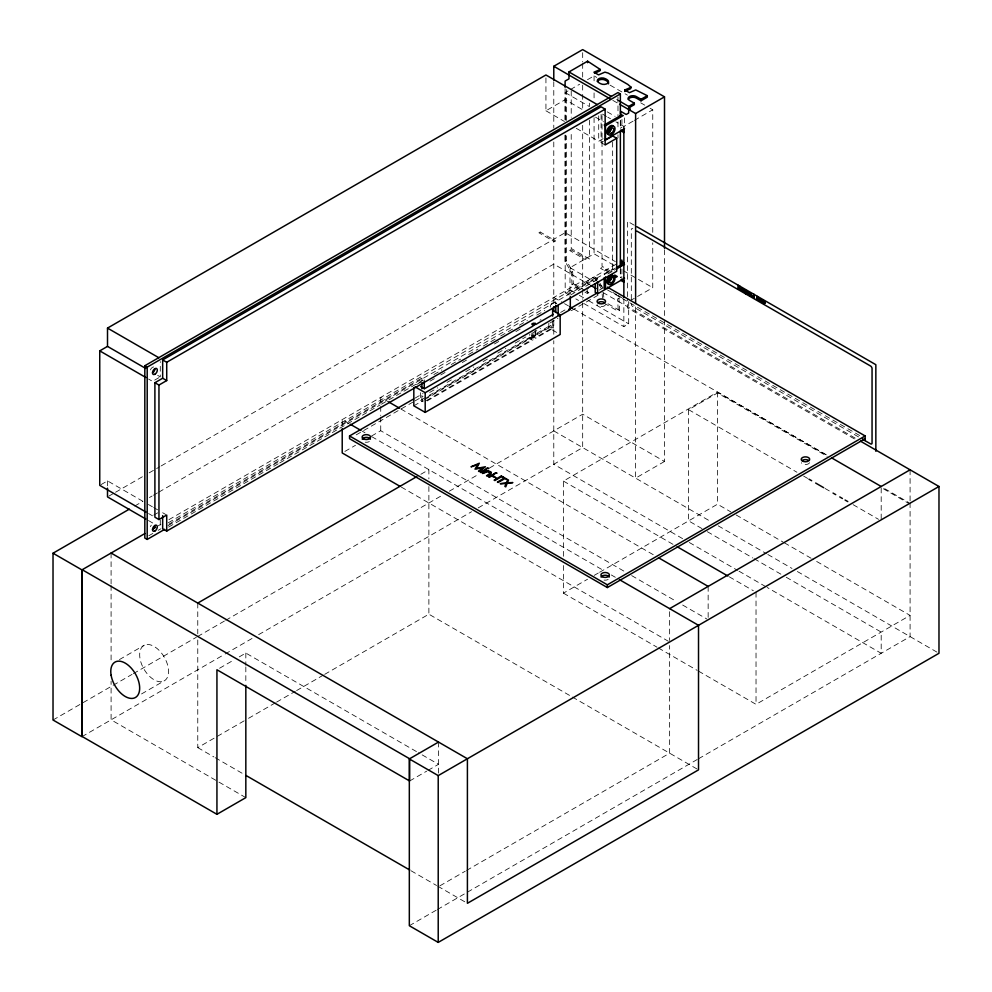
<?xml version="1.0" encoding="UTF-8"?>
<svg xmlns="http://www.w3.org/2000/svg" width="992" height="992" viewBox="0 0 992 992"><rect width="100%" height="100%" fill="white"/><g stroke="black" fill="none" stroke-linecap="round" stroke-linejoin="round"><path stroke-width="0.74" stroke-dasharray="4.96 3.72" d="M426.634 397.668L529.108 338.508L529.864 334.13M426.362 400.582L531.489 339.884L532.245 333.969M533.51 335.978L549.506 326.74L550.262 325.426L552.643 326.802L551.887 328.116L535.891 337.354L532.741 335.532M579.737 289.081L572.012 284.617L573.314 283.737L572.644 271.523L566.407 260.735L566.407 135.83M584.896 292.057L587.462 293.545L588.764 292.665L588.318 287.048M604.116 303.155L618.289 311.339L619.578 310.446L618.909 298.232M565.18 120.292L565.18 92.578L569.123 90.297M570.437 89.54L579.626 84.233M587.5 79.682L594.072 75.888L596.738 77.438M545.935 77.946L545.935 110.782L565.204 99.659L582.354 109.566M158.993 377.605L152.52 381.35L148.564 379.056M620.632 127.956L621.934 127.199M633.057 121.148L623.856 126.455L615.858 121.83M634.359 120.392L652.748 109.777L652.748 233.542M576.29 128.303L598.709 141.248L603.855 138.285M601.09 114.266L601.09 142.625L603.669 141.137M101.035 484.617L107.508 480.884L143.133 501.444M108.847 496.124L114.216 493.024M115.568 492.255L142.402 476.755M149.122 472.874L159.861 466.686M161.2 465.905L565.204 232.661L615.338 261.603M134.701 506.056L142.724 501.419M149.42 497.55L152.098 496.012M153.438 495.231L157.455 492.912M158.794 492.144L553.784 264.095L589.384 284.654M572.012 284.617L571.342 272.279L565.105 261.479L566.407 260.735M569.185 295.033L565.18 292.727L569.991 289.949L569.991 267.704L594.072 253.816L615.412 266.129M571.342 272.279L572.644 271.523M153.81 515.084L157.703 512.839M158.224 525.822L160.902 524.284M168.938 519.647L582.676 280.773M168.342 522.722L617.979 263.128M148.837 535.73L152.842 533.423M158.199 530.323L160.878 528.786M168.913 524.148L421.885 378.088L424.266 379.465M595.225 278.008L567.932 293.768L570.313 295.145L597.606 279.384L595.225 278.008L595.225 280.897M168.02 525.648L612.647 268.956L614.68 270.122M593.03 277.599L595.919 279.273L597.234 278.516L599.304 282.125M615.586 268.001L604.178 274.586L605.48 275.342L615.648 269.477M168.615 527.062L278.368 463.698M279.707 462.929L380.097 404.959M381.436 404.19L422.927 380.234M416.504 384.586L424.514 379.961M433.876 374.554L441.886 369.929M451.248 364.523L460.598 359.129M468.621 354.504L477.97 349.097M483.315 346.01L495.343 339.066M500.687 335.978L512.715 329.034M519.399 325.178L527.422 320.552M536.771 315.146L544.794 310.521M430.044 381.151L435.401 378.051M440.77 374.951L446.14 371.851M462.235 362.564L467.604 359.464M494.438 343.976L499.794 340.876M515.902 331.576L521.259 328.476M540.008 320.193L541.012 319.61M620.632 277.5L621.934 276.756M560.654 312.418L567.932 308.214M599.242 290.135L603.26 287.829M414.991 398.164L423.014 393.539M356.215 434.856L413.664 401.686M414.991 400.917L423.014 396.292M429.685 392.435L437.708 387.81M447.057 382.404L453.728 378.56M465.756 371.616L473.767 366.99M483.116 361.584L488.461 358.496M497.81 353.102L505.833 348.477M515.183 343.083L525.872 336.908M532.543 333.052L540.566 328.426M549.915 323.02L557.926 318.395M571.28 310.682L598.002 295.256M420.645 392.683L420.645 400.309L529.306 337.578L533.101 339.772L533.101 333.659M531.886 333.039L531.886 336.09L549.556 325.897L553.35 328.079L553.35 320.441M413.825 405.827L423.187 400.433M424.514 399.664L548.799 327.906L560.17 334.478M427.13 400.954L533.101 339.772M531.886 336.09L535.68 338.284L553.35 328.079M344.869 451.434L355.496 445.296M371.442 436.096L380.73 430.726L624.96 571.727M620.112 297.55L617.607 298.989L618.289 311.339M630.007 300.812L652.748 287.692L652.748 242.817M583.854 303.515L623.856 326.604L628.68 323.826L628.68 301.593M420.868 474.275L428.879 469.65L428.879 478.876M119.412 659.593L144.361 645.184M53.022 720.006L132.023 674.399M133.362 673.63L196.292 637.298M197.631 636.517L224.403 621.066M225.742 620.285L442.643 495.058M449.339 491.189L478.801 474.188M489.515 468.001L582.676 414.222L664.504 461.466L664.504 319.325M141.534 693.941L163.866 681.058A20.423 11.792 60 0 0 158.46 649.735A20.423 11.792 60 0 0 140.008 658.576A20.423 11.792 60 0 0 163.866 681.058M81.914 736.684L223.832 654.745M225.172 653.976L253.295 637.744M258.652 634.644L471.535 511.736M478.231 507.867L582.676 447.578L582.676 300.861M219.567 668.236L234.013 659.891M239.27 656.865L245.83 653.071L417.099 751.948M563.431 556.301L563.431 481.083L717.489 392.125L827.167 455.452M701.976 528.6L688.609 520.887L688.609 409.684L717.489 393.006L827.167 456.32M664.504 461.466L635.612 478.144L635.612 305.102M197.768 639.989L197.768 747.633L247.194 719.088M248.533 718.32L275.243 702.894M276.582 702.125L295.294 691.325M296.62 690.556L323.342 675.13M324.682 674.349L428.879 614.197L571.082 696.285M563.431 565.514L563.431 593.154L587.549 579.229M594.245 575.36L598.263 573.041M599.602 572.272L717.489 504.209L730.868 511.922M409.622 780.989L426.696 771.144M428.011 770.375L438.514 764.311L418.438 752.73M439.853 885.856L465.236 871.199M466.562 870.43L669.637 753.188L669.637 645.544M698.517 671.138L756.028 704.345L910.086 615.4L812.448 559.029M409.324 925.722L436.108 910.259M437.447 909.49L697.202 759.525M698.542 758.744L910.086 636.616L910.086 502.25M610.068 85.138L627.415 95.145M640.745 102.846L644.75 105.152M650.082 108.227L652.748 109.777M616.702 99.522L619.38 101.06M612.808 100.366L618.177 103.453M607.265 111.86L615.102 116.386M565.18 92.578L589.186 106.429M602.516 114.13L606.521 116.436M607.86 117.217L610.526 118.755M595.547 117.18L603.458 121.743M545.935 110.782L564.411 121.446M601.09 142.625L605.145 144.956M634.223 225.196L627.514 221.315L627.514 297.092M623.41 270.754L652.748 287.692M611.184 271.548L602.032 266.265L602.032 113.472M609.584 272.068L601.859 267.604L600.544 268.361L608.27 272.825M597.234 278.516L594.332 276.842L586.793 281.195L586.793 285.051M569.991 267.704L593.997 281.567M599.329 284.654L601.995 286.192M612.672 292.355L616.677 294.661M618.004 295.43L622.009 297.736M607.352 289.862L861.155 436.393M858.539 436.914L632.809 306.59A2.12 1.228 60 0 1 631.309 303.998M602.801 292.404L856.418 438.824M854.372 438.886L627.514 307.917L627.514 298.642M573.314 283.737L584.908 290.433M586.185 291.177L588.764 292.665M607.997 303.763L619.578 310.446M569.991 289.949L573.996 292.256M579.328 295.343L587.326 299.956M588.665 300.725L628.68 323.826M575.844 298.89L578.51 300.427M553.784 297.464L563.171 302.882M564.51 303.651L568.54 305.982M573.909 309.082L827.526 455.502M884.678 488.659L908.746 502.547M883.339 488.758L908.746 503.428M554.416 302.002L556.797 303.378A3.918 2.257 -60 0 0 555.408 303.75M549.506 326.74L551.887 328.116M688.609 409.684L796.936 472.229M803.632 476.098L807.637 478.404M825.022 488.448L831.718 492.305M853.108 504.668L878.528 519.337M529.864 337.206L532.245 338.57M529.108 338.508L531.489 339.884M736.213 515.009L783.035 542.041M784.362 542.81L811.121 558.26M553.784 430.9L711.487 521.953M718.196 525.822L766.506 553.71M767.845 554.491L792 568.428M797.37 571.528L938.978 653.294M707.333 531.7L752.804 557.95M754.143 558.719L780.89 574.17M786.234 577.257L881.194 632.078L881.194 653.294L767.138 587.438M682.595 538.631L553.784 464.256L553.784 340.702M689.316 542.5L737.614 570.388M738.966 571.169L765.799 586.669M563.431 481.083L673.109 544.397M729.281 576.823L753.35 590.724M422.642 399.974L421.885 399.54L421.885 393.415M420.645 400.309L423.175 401.772M388.79 402.008L380.73 397.37L380.73 404.947M400.867 408.989L654.484 555.408M631.668 575.596L675.949 601.164M682.657 605.033L706.812 618.983M348.924 423.472L342.215 419.604L342.215 427.192M362.34 431.222L365.031 432.772M371.74 436.654L603.88 570.673M611.32 574.976L615.35 577.294M401.252 487.047L668.298 641.229M563.431 593.154L657.051 647.206M658.39 647.974L697.178 670.369M157.641 375.336L160.282 376.861L160.282 361.609M572.421 697.066L697.215 769.11M148.416 504.494L152.371 506.776M153.686 507.544L157.641 509.826M162.663 512.728L165.701 514.476M148.564 513.546L152.52 515.828M148.416 520.515L153.686 523.565M197.768 747.633L213.863 756.921M215.202 757.702L244.714 774.74M411.06 870.778L436.554 885.484M437.894 886.265L464.777 901.79M245.83 797.63L111.092 719.832L111.092 681.231M599.999 283.315L603.458 289.317M595.919 279.273L598.002 282.869M598.697 284.072L602.156 290.073M603.458 293.099L603.793 297.315M602.156 293.917L602.491 298.17M587.016 287.878L587.462 293.545M910.086 469.811L910.086 501.208M881.194 487.99L881.194 519.386M756.028 592.274L756.028 704.345M717.489 392.125L717.489 504.209M708.152 586.396L708.152 618.239M669.637 611.667L669.637 640.485M664.504 249.798L664.504 317.787M631.309 299.348L631.309 229.623A2.12 1.228 60 0 1 632.809 228.755M624.538 117.887L624.538 125.612M623.856 298.89L623.856 326.604M621.934 119.424L621.934 127.162M621.934 268.981L621.934 279.508M620.36 120.181L620.36 129.444M620.36 268.348L620.36 277.611M620.322 120.95L620.322 128.662M620.322 269.117L620.322 276.83M617.979 97.191L617.979 115.717M617.979 121.892L617.979 129.605M617.979 134.763L617.979 137.863M612.647 142.141L612.647 268.956M598.709 115.878L598.709 141.248M594.072 75.888L594.072 83.626M594.072 92.913L594.072 100.651M594.072 117.664L594.072 253.816M589.508 103.156L589.508 106.243M589.508 120.131L589.508 259.036L571.218 248.484L571.218 131.18M588.095 280.451L588.095 284.233M582.676 52.688L582.676 61.963M582.676 63.5L582.676 77.413M582.676 85.138L582.676 92.864M582.676 94.401L582.676 109.852M582.676 125.302L582.676 289.069M582.676 290.048L582.676 299.311M571.218 91.053L571.218 117.292M566.407 89.578L566.407 120.416M565.204 135.222L565.18 292.727M565.105 88.784L565.105 119.623M565.105 135.048L565.105 261.479M553.784 81.728L553.784 128.08M553.784 141.98L553.784 305.796M553.784 320.627L553.784 335.147M552.643 320.714L552.643 326.802M548.799 323.355L548.799 327.906M535.68 330.646L535.68 338.284M535.122 330.758L535.122 336.908M438.514 742.078L438.514 774.368M428.879 486.564L428.879 614.197M421.885 378.088L421.885 381.151M380.73 406.46L380.73 415.561M380.73 417.074L380.73 430.726M245.83 653.071L245.83 665.372M245.83 666.909L245.83 683.823M197.768 603.074L197.768 633.838M160.282 520.093L160.282 527.372M111.092 553.04L111.092 583.928M111.092 585.478L111.092 662.693M107.508 480.884L107.508 486.7M150.437 369.892A3.41 1.972 -60 0 1 153.723 366.978M150.437 526.678A3.41 1.972 -60 0 1 151.317 525.152M550.262 307.173A3.918 2.257 -60 0 1 553.028 302.374A3.918 2.257 -60 0 1 555.793 303.974M809.559 462.694A4.241 2.455 0 0 1 805.454 464.516A4.241 2.455 0 0 1 801.35 462.694M608.158 579.44A4.241 2.455 0 0 1 604.054 580.072M369.334 441.552A4.241 2.455 0 0 1 365.23 442.184M605.405 304.792A4.241 2.455 0 0 1 601.301 306.615A4.241 2.455 0 0 1 597.196 304.792M540.218 232.029L538.916 232.785L554.367 241.701L555.681 240.944L540.218 232.029M571.032 249.823L569.73 250.567L585.181 259.495L586.495 258.738L571.032 249.823"/><path stroke-width="1.49" d="M565.105 87.246L565.105 81.084L568.962 78.852L568.962 71.957L587.599 61.194L600.321 69.49L599.85 70.866L594.53 73.371M600.321 69.49L593.948 72.205L598.573 74.871L604.922 72.143L608.27 73.123L627.787 84.394L631.135 87.271L630.664 88.66L625.344 91.165M553.784 80.178L553.784 66.278L582.676 49.6L664.504 96.844L664.504 248.26M145.774 368.478L107.508 346.394L107.508 328.092L545.935 74.97L597.395 104.668M145.923 512.021L99.746 485.361L99.746 350.87L107.508 346.394M164.598 529.381L147.2 539.425L144.82 538.048L144.82 365.738L617.979 92.566L620.36 93.942L620.36 117.093M624.774 91.5L624.774 89.987L631.135 87.271M144.82 365.738L147.2 367.114L620.36 93.942M166.718 531.08L166.718 515.059L158.956 519.548L154.901 517.204L154.901 382.714L162.663 378.237L162.663 359.935L601.09 106.814L605.145 109.145L605.145 144.956L616.702 138.285L616.702 271.287L166.718 531.08L162.663 528.748L162.663 515.642M162.663 359.935L166.718 362.278L605.145 109.145M619.38 101.06L628.668 106.429L634.322 103.156L634.322 104.668L629.97 107.173L629.97 109.74M634.322 103.156L629.511 100.39A4.737 2.74 0 0 1 629.511 96.509A4.737 2.74 0 0 1 636.219 96.509L641.03 99.287L647.305 95.666L647.305 97.166L641.03 100.8L636.219 98.022A4.737 2.74 0 0 0 628.283 99.25M628.668 106.429L628.668 113.051L626.175 114.477L620.632 111.278L620.632 114.03L621.934 114.787L604.178 125.042L605.48 125.798L623.274 115.518M154.901 382.714L158.956 385.057L166.718 380.568L166.718 362.278M619.516 104.234L635.612 113.522L664.504 96.844M624.538 128.712L605.48 139.711L605.48 125.798M604.946 140.393L612.647 135.954L616.702 138.285M144.844 533.56L81.914 569.892L81.914 736.684L53.022 720.006L53.022 553.214L129.344 509.144M152.88 528.922L155.558 527.372M616.863 267.27L621.934 264.331L620.632 263.587L620.632 260.822L621.934 260.078L621.934 262.83L624.538 264.331L616.912 268.733M620.632 263.587L621.934 262.83M532.245 324.744L535.122 323.082M533.101 326.021L424.44 388.752L420.645 386.57M553.35 314.34L535.68 324.533L533.15 323.082M865.16 438.712L607.352 587.549L349.544 438.712L349.544 435.959L413.664 398.945M568.614 309.479L596.663 293.285M415.09 386.855L425.196 392.696L560.17 314.774L560.17 334.478L425.196 412.399L413.825 405.827L413.825 387.649M559.389 315.902L570.313 309.591L570.313 296.596M595.225 283.786L595.225 292.454L597.606 293.83L624.538 278.256M197.768 603.074L416.863 476.582M349.544 435.959L607.352 584.809L865.16 435.959L865.16 440.51L862.631 439.047M216.938 814.308L216.938 669.749L409.622 780.989L409.622 758.756L82.2 569.718L82.2 736.523L216.938 814.308L245.83 797.63L245.83 685.36M860.436 441.142L938.978 486.489L938.978 653.294L438.216 942.4L409.324 925.722L409.324 758.93L438.514 742.078M669.637 608.642L910.086 469.811M409.324 758.93L438.216 775.608L938.978 486.489M739.685 286.192L738.519 286.775L738.519 285.51M740.069 286.415L738.68 287.11L740.181 289.825L738.519 287.308L738.222 288.697L738.222 285.349M647.305 95.666L635.736 89.937L629.399 92.665L624.774 89.987M568.962 71.957L611.419 96.472M553.784 66.278L610.13 98.816M621.934 129.964L624.092 131.204M620.632 130.708L623.856 132.581M636.914 226.746L875.849 364.696L875.849 451.286M756.871 298.046L757.876 298.617L757.38 297.116L756.288 299.125M756.747 298.282L758.768 300.564L757.417 296.422M636.814 231.074L870.554 366.011A2.12 1.228 60 0 1 872.055 368.615L872.055 442.99A2.12 1.228 60 0 1 870.554 443.858L862.544 439.233M620.632 260.822L623.856 262.694M614.73 275.044L617.309 276.532L615.995 277.289L613.428 275.801M624.092 280.748L621.934 279.508L620.632 280.265L623.856 282.125M607.352 287.11L865.16 435.959M590.724 285.423L596.093 288.523M569.879 306.751L572.57 308.301M831.544 457.833L881.194 486.489M552.594 310.397L560.17 314.774M808.976 479.186L811.654 480.723M815.66 483.042L823.682 487.68M833.044 493.086L835.723 494.624M839.74 496.942L842.406 498.492M845.085 500.03L847.763 501.58M531.861 323.826L534.39 325.277M677.114 546.716L727.942 576.054M388.79 402.008L399.516 408.208M658.502 557.74L708.152 586.396M350.263 424.254L361.001 430.454M619.38 579.626L698.517 625.32L698.517 769.866L467.406 903.303L467.406 758.756L111.092 553.04M399.912 486.278L342.215 452.96L342.215 428.705M107.508 328.092L158.968 357.802M162.663 378.237L166.718 380.568M99.746 350.87L145.923 377.53M145.774 518.99L107.508 496.905L107.508 488.163M53.022 553.214L81.914 569.892M246.053 775.508L409.721 869.996M754.205 294.525L754.205 297.922L753.932 294.364M746.108 294.153L746.108 292.826L747.385 293.954L748.042 292.863L745.823 290.606L745.823 293.992M641.03 99.287L641.03 100.8M635.612 113.522L635.612 303.564M623.856 126.455L623.856 297.352M620.36 130.981L620.36 266.811M607.352 584.809L607.352 587.549M605.48 276.892L605.48 289.267L604.178 288.511L604.178 277.686M597.606 282.274L597.606 293.83M587.599 61.194L587.599 62.694M558.174 305.35L558.174 315.196M555.793 305.375L555.793 312.406M553.784 306.726L553.784 311.364M552.643 308.537L552.643 316.15M438.216 775.608L438.216 942.4M425.196 392.696L425.196 412.399M424.266 380.99L424.266 388.653M421.885 382.689L421.885 388.814M158.956 385.057L158.956 519.548M147.2 367.114L147.2 539.425M154.938 525.475A3.41 1.972 -60 0 1 152.52 529.654M154.938 368.689A3.41 1.972 -60 0 1 152.52 372.868M611.394 127.832A3.41 1.972 -60 0 1 608.976 132.01M611.394 277.376A3.41 1.972 -60 0 1 608.976 281.554M611.134 277.524A3.05 1.761 -60 0 1 608.976 281.269M608.53 284.047A4.96 2.864 -60 0 1 608.53 277.028A4.96 2.864 -60 0 1 613.788 277.5M608.53 134.503A4.96 2.864 -60 0 1 607.811 128.551A4.96 2.864 -60 0 1 613.329 126.195M611.134 127.98A3.05 1.761 -60 0 1 608.976 131.713M597.469 81.456A4.737 2.74 0 0 1 603.272 79.521A9.461 5.468 0 0 1 608.394 82.472A4.737 2.74 0 0 1 608.394 83.886M802.454 460.325A4.241 2.455 0 0 1 808.455 460.325M601.053 577.071A4.241 2.455 0 0 1 605.157 575.248A4.241 2.455 0 0 1 609.249 577.071M362.229 439.183A4.241 2.455 0 0 1 366.333 437.373A4.241 2.455 0 0 1 370.425 439.183M598.3 302.424A4.241 2.455 0 0 1 604.302 302.424M759.364 299.522C757.64 304.073 760.653 295.604 759.364 299.522M752.792 295.79C751.849 298.89 750.87 291.226 751.192 294.897C751.688 299.547 754.342 293.719 752.792 295.79M740.478 288.536L740.466 288.759A1.612 0.93 60 0 0 740.627 289.552L742.004 290.867A1.488 0.868 60 0 0 742.487 290.718L741.88 290.507A1.29 0.744 60 0 1 741.396 290.284C738.073 289.428 747.522 288.846 740.478 288.536M743.107 290.061L743.095 290.272A1.612 0.93 60 0 0 743.256 291.065L744.632 292.38A1.488 0.868 60 0 0 745.116 292.231L744.508 292.032A1.29 0.744 60 0 1 744.025 291.797C740.702 290.941 750.15 290.358 743.107 290.061M760.294 299.981L760.281 300.204A1.612 0.93 60 0 0 760.455 300.985L761.831 302.312A1.488 0.868 60 0 0 762.302 302.151L761.695 301.952A1.29 0.744 60 0 1 761.211 301.729C757.9 300.861 767.349 300.291 760.294 299.981M746.096 291.809C747.013 296.162 748.774 290.495 746.096 291.809M748.501 293.148L748.786 294.475A1.451 0.831 60 0 0 749.369 295.17L749.84 295.442A1.451 0.831 60 0 0 750.411 295.405L750.051 293.086L748.501 293.148M748.774 293.359L748.762 293.558A1.24 0.719 60 0 0 749.01 294.401L750.188 295.095A1.24 0.719 60 0 0 750.436 294.525L749.766 293.148L748.774 293.359M762.935 301.469C764.472 307.272 766.717 299.807 762.935 301.469M764.906 302.87C762.575 304.842 763.58 298.691 764.906 302.87M490.606 472.824L486.539 475.788L487.233 476.185L490.891 474.015L491.251 472.242A3.199 1.848 0 0 0 489.391 471.386L487.642 471.336L488.61 470.778L487.915 470.382L482.546 473.482L487.58 471.77L490.606 472.824M487.035 468.224L488.585 468.398L487.035 468.224M495.219 472.961L496.769 473.134L495.219 472.961M506.069 483.526L504.891 486.378L505.734 486.874L507.172 483.364L512.852 482.596L507.445 482.732L508.524 480.091L507.681 479.607L506.329 482.881L500.253 483.712L506.069 483.526M740.875 288.436L742.376 289.602L740.875 288.436M743.504 289.962L745.004 291.127L743.504 289.962M760.703 299.882L762.191 301.047L760.703 299.882M477.66 464.616L475.032 469.142L482.98 467.728L478.504 471.15L479.21 471.56L485.423 466.761L476.433 468.447L479.322 463.227L471.014 466.823L477.66 464.616M485.795 469.154L480.426 472.254L481.108 472.651L486.489 469.551L485.795 469.154M493.979 473.878L488.61 476.978L489.304 477.375L494.673 474.275L493.979 473.878M493.322 476.197L492.714 476.544L496.037 477.772L493.322 476.197M501.369 475.962L494.103 480.153L494.834 480.574L502.088 476.383L501.369 475.962M503.031 476.929L502.324 477.338L503.948 478.268L497.389 482.05L498.133 482.484L504.68 478.702L507.011 479.223L503.031 476.929M111.116 675.254A20.423 11.792 60 0 0 134.974 697.736A20.423 11.792 60 0 0 129.58 666.413A20.423 11.792 60 0 0 111.116 675.254M154.901 374.244A3.41 1.972 -60 0 0 156.984 368.863A3.41 1.972 -60 0 0 152.818 371.268A3.41 1.972 -60 0 0 154.901 374.244M154.901 531.018A3.41 1.972 -60 0 0 156.984 525.636A3.41 1.972 -60 0 0 152.818 528.054A3.41 1.972 -60 0 0 154.901 531.018M611.531 133.188A3.05 1.761 -60 0 0 613.403 128.377A3.05 1.761 -60 0 0 609.658 130.535A3.05 1.761 -60 0 0 611.531 133.188M611.531 134.751A4.96 2.864 -60 0 0 614.569 126.914A4.96 2.864 -60 0 0 608.493 130.423A4.96 2.864 -60 0 0 611.531 134.751M611.531 284.295A4.96 2.864 -60 0 0 614.569 276.47A4.96 2.864 -60 0 0 608.493 279.98A4.96 2.864 -60 0 0 611.531 284.295M611.531 282.732A3.05 1.761 -60 0 0 613.403 277.921A3.05 1.761 -60 0 0 609.658 280.079A3.05 1.761 -60 0 0 611.531 282.732M597.469 81.369A9.461 5.468 0 0 0 602.578 84.32A4.737 2.74 0 0 0 608.394 80.96A9.461 5.468 0 0 0 603.272 78.021A4.737 2.74 0 0 0 597.469 81.369M802.454 461.044A4.241 2.455 0 0 0 809.559 459.941A4.241 2.455 0 0 0 804.351 456.94A4.241 2.455 0 0 0 802.454 461.044M602.144 576.687A4.241 2.455 0 0 0 609.249 575.583A4.241 2.455 0 0 0 604.054 572.582A4.241 2.455 0 0 0 602.144 576.687M363.32 438.799A4.241 2.455 0 0 0 370.425 437.708A4.241 2.455 0 0 0 365.23 434.707A4.241 2.455 0 0 0 363.32 438.799M598.3 303.143A4.241 2.455 0 0 0 605.405 302.052A4.241 2.455 0 0 0 600.197 299.038A4.241 2.455 0 0 0 598.3 303.143"/></g></svg>
